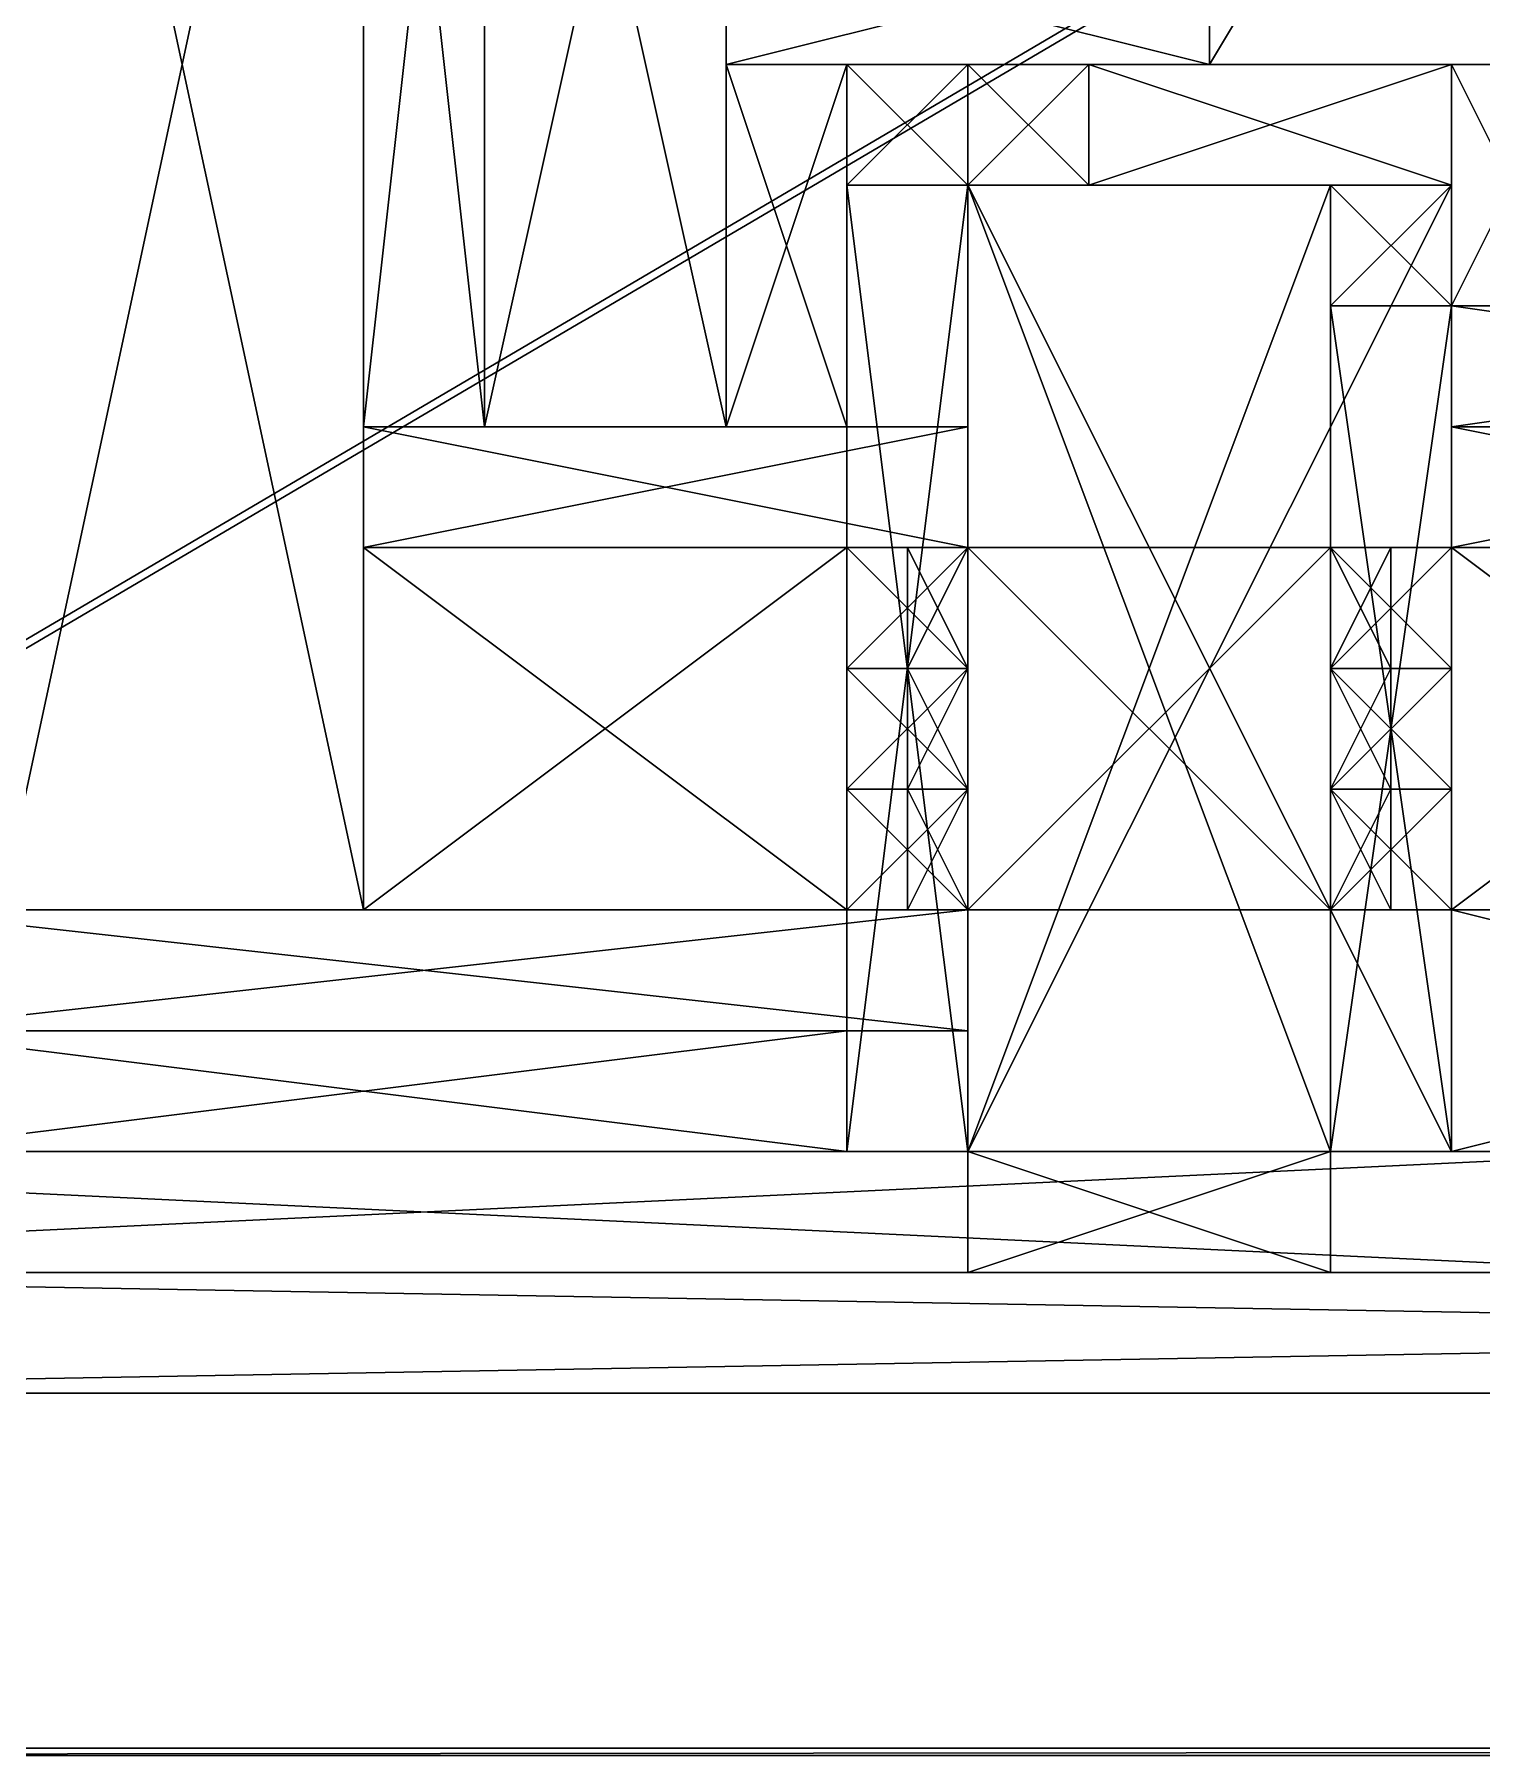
# Model space of a CAD drawing. Extents: x -1088 to 1104, y -640 to 640.
# Drawn here: x -583.1 to -200, y -640 to -184.1 of the extents above; entities that cross this region are included whole.
import ezdxf

# ---------------------------------------------------------------- set-up
doc = ezdxf.new("R2010")
doc.units = 0

msp = doc.modelspace()

# ---------------------------------------------------------------- meshes
at = {"layer": 'OBJECT1000', "color": 50}
mesh = msp.add_polyface(dxfattribs=at)
corners = [(-336, -320, 80), (-336, -352, 80), (-352, -352, 80), (-352, -320, 80), (-352, -320, 64), (-352, -352, 64), (-336, -352, 64), (-336, -320, 64)]
mesh.append_faces([[corners[k] for k in face] for face in [(1, 3, 0), (5, 7, 4), (7, 3, 4), (1, 5, 2), (4, 2, 5), (0, 6, 1)]], dxfattribs={"vtx0": -1})
mesh.append_faces([[corners[k] for k in face] for face in [(1, 2, 3), (5, 6, 7), (7, 0, 3), (1, 6, 5), (4, 3, 2), (0, 7, 6)]], dxfattribs={"vtx2": -1})
at = {"layer": 'OBJECT1001', "color": 50}
mesh = msp.add_polyface(dxfattribs=at)
corners = [(-336, -320, 64), (-336, -352, 64), (-368, -352, 64), (-368, -320, 64), (-368, -320, 48), (-368, -352, 48), (-336, -352, 48), (-336, -320, 48)]
mesh.append_faces([[corners[k] for k in face] for face in [(1, 3, 0), (5, 7, 4), (7, 3, 4), (1, 5, 2), (4, 2, 5), (0, 6, 1)]], dxfattribs={"vtx0": -1})
mesh.append_faces([[corners[k] for k in face] for face in [(1, 2, 3), (5, 6, 7), (7, 0, 3), (1, 6, 5), (4, 3, 2), (0, 7, 6)]], dxfattribs={"vtx2": -1})
at = {"layer": 'OBJECT1002', "color": 50}
mesh = msp.add_polyface(dxfattribs=at)
corners = [(-336, -352, 64), (-336, -384, 64), (-368, -384, 64), (-368, -352, 64), (-368, -352, 48), (-368, -384, 48), (-336, -384, 48), (-336, -352, 48)]
mesh.append_faces([[corners[k] for k in face] for face in [(1, 3, 0), (5, 7, 4), (7, 3, 4), (1, 5, 2), (4, 2, 5), (0, 6, 1)]], dxfattribs={"vtx0": -1})
mesh.append_faces([[corners[k] for k in face] for face in [(1, 2, 3), (5, 6, 7), (7, 0, 3), (1, 6, 5), (4, 3, 2), (0, 7, 6)]], dxfattribs={"vtx2": -1})
at = {"layer": 'OBJECT1003', "color": 50}
mesh = msp.add_polyface(dxfattribs=at)
corners = [(-336, -352, 80), (-336, -384, 80), (-352, -384, 80), (-352, -352, 80), (-352, -352, 64), (-352, -384, 64), (-336, -384, 64), (-336, -352, 64)]
mesh.append_faces([[corners[k] for k in face] for face in [(1, 3, 0), (5, 7, 4), (7, 3, 4), (1, 5, 2), (4, 2, 5), (0, 6, 1)]], dxfattribs={"vtx0": -1})
mesh.append_faces([[corners[k] for k in face] for face in [(1, 2, 3), (5, 6, 7), (7, 0, 3), (1, 6, 5), (4, 3, 2), (0, 7, 6)]], dxfattribs={"vtx2": -1})
at = {"layer": 'OBJECT1004', "color": 50}
mesh = msp.add_polyface(dxfattribs=at)
corners = [(-336, -384, 80), (-336, -416, 80), (-352, -416, 80), (-352, -384, 80), (-352, -384, 64), (-352, -416, 64), (-336, -416, 64), (-336, -384, 64)]
mesh.append_faces([[corners[k] for k in face] for face in [(1, 3, 0), (5, 7, 4), (7, 3, 4), (1, 5, 2), (4, 2, 5), (0, 6, 1)]], dxfattribs={"vtx0": -1})
mesh.append_faces([[corners[k] for k in face] for face in [(1, 2, 3), (5, 6, 7), (7, 0, 3), (1, 6, 5), (4, 3, 2), (0, 7, 6)]], dxfattribs={"vtx2": -1})
at = {"layer": 'OBJECT1005', "color": 50}
mesh = msp.add_polyface(dxfattribs=at)
corners = [(-336, -384, 64), (-336, -416, 64), (-368, -416, 64), (-368, -384, 64), (-368, -384, 48), (-368, -416, 48), (-336, -416, 48), (-336, -384, 48)]
mesh.append_faces([[corners[k] for k in face] for face in [(1, 3, 0), (5, 7, 4), (7, 3, 4), (1, 5, 2), (4, 2, 5), (0, 6, 1)]], dxfattribs={"vtx0": -1})
mesh.append_faces([[corners[k] for k in face] for face in [(1, 2, 3), (5, 6, 7), (7, 0, 3), (1, 6, 5), (4, 3, 2), (0, 7, 6)]], dxfattribs={"vtx2": -1})
at = {"layer": 'OBJECT1009', "color": 50}
mesh = msp.add_polyface(dxfattribs=at)
corners = [(-208, -320, 64), (-208, -352, 64), (-240, -352, 64), (-240, -320, 64), (-240, -320, 48), (-240, -352, 48), (-208, -352, 48), (-208, -320, 48)]
mesh.append_faces([[corners[k] for k in face] for face in [(1, 3, 0), (5, 7, 4), (3, 7, 0), (5, 1, 6), (0, 6, 1), (4, 2, 5)]], dxfattribs={"vtx0": -1})
mesh.append_faces([[corners[k] for k in face] for face in [(1, 2, 3), (5, 6, 7), (3, 4, 7), (5, 2, 1), (0, 7, 6), (4, 3, 2)]], dxfattribs={"vtx2": -1})
at = {"layer": 'OBJECT1010', "color": 50}
mesh = msp.add_polyface(dxfattribs=at)
corners = [(-224, -320, 80), (-224, -352, 80), (-240, -352, 80), (-240, -320, 80), (-240, -320, 64), (-240, -352, 64), (-224, -352, 64), (-224, -320, 64)]
mesh.append_faces([[corners[k] for k in face] for face in [(1, 3, 0), (5, 7, 4), (3, 7, 0), (5, 1, 6), (0, 6, 1), (4, 2, 5)]], dxfattribs={"vtx0": -1})
mesh.append_faces([[corners[k] for k in face] for face in [(1, 2, 3), (5, 6, 7), (3, 4, 7), (5, 2, 1), (0, 7, 6), (4, 3, 2)]], dxfattribs={"vtx2": -1})
at = {"layer": 'OBJECT1011', "color": 50}
mesh = msp.add_polyface(dxfattribs=at)
corners = [(-224, -352, 80), (-224, -384, 80), (-240, -384, 80), (-240, -352, 80), (-240, -352, 64), (-240, -384, 64), (-224, -384, 64), (-224, -352, 64)]
mesh.append_faces([[corners[k] for k in face] for face in [(1, 3, 0), (5, 7, 4), (3, 7, 0), (5, 1, 6), (0, 6, 1), (4, 2, 5)]], dxfattribs={"vtx0": -1})
mesh.append_faces([[corners[k] for k in face] for face in [(1, 2, 3), (5, 6, 7), (3, 4, 7), (5, 2, 1), (0, 7, 6), (4, 3, 2)]], dxfattribs={"vtx2": -1})
at = {"layer": 'OBJECT1012', "color": 50}
mesh = msp.add_polyface(dxfattribs=at)
corners = [(-208, -352, 64), (-208, -384, 64), (-240, -384, 64), (-240, -352, 64), (-240, -352, 48), (-240, -384, 48), (-208, -384, 48), (-208, -352, 48)]
mesh.append_faces([[corners[k] for k in face] for face in [(1, 3, 0), (5, 7, 4), (3, 7, 0), (5, 1, 6), (0, 6, 1), (4, 2, 5)]], dxfattribs={"vtx0": -1})
mesh.append_faces([[corners[k] for k in face] for face in [(1, 2, 3), (5, 6, 7), (3, 4, 7), (5, 2, 1), (0, 7, 6), (4, 3, 2)]], dxfattribs={"vtx2": -1})
at = {"layer": 'OBJECT1018', "color": 50}
mesh = msp.add_polyface(dxfattribs=at)
corners = [(-240, -320, 96), (-240, -416, 96), (-336, -416, 96), (-336, -320, 96), (-336, -320, 80), (-336, -416, 80), (-240, -416, 80), (-240, -320, 80)]
mesh.append_faces([[corners[k] for k in face] for face in [(1, 3, 0), (5, 7, 4), (3, 7, 0), (5, 1, 6), (0, 6, 1), (4, 2, 5)]], dxfattribs={"vtx0": -1})
mesh.append_faces([[corners[k] for k in face] for face in [(1, 2, 3), (5, 6, 7), (3, 4, 7), (5, 2, 1), (0, 7, 6), (4, 3, 2)]], dxfattribs={"vtx2": -1})
at = {"layer": 'OBJECT1019', "color": 50}
mesh = msp.add_polyface(dxfattribs=at)
corners = [(-224, -384, 80), (-224, -416, 80), (-240, -416, 80), (-240, -384, 80), (-240, -384, 64), (-240, -416, 64), (-224, -416, 64), (-224, -384, 64)]
mesh.append_faces([[corners[k] for k in face] for face in [(1, 3, 0), (5, 7, 4), (3, 7, 0), (5, 1, 6), (0, 6, 1), (4, 2, 5)]], dxfattribs={"vtx0": -1})
mesh.append_faces([[corners[k] for k in face] for face in [(1, 2, 3), (5, 6, 7), (3, 4, 7), (5, 2, 1), (0, 7, 6), (4, 3, 2)]], dxfattribs={"vtx2": -1})
at = {"layer": 'OBJECT1020', "color": 50}
mesh = msp.add_polyface(dxfattribs=at)
corners = [(-208, -384, 64), (-208, -416, 64), (-240, -416, 64), (-240, -384, 64), (-240, -384, 48), (-240, -416, 48), (-208, -416, 48), (-208, -384, 48)]
mesh.append_faces([[corners[k] for k in face] for face in [(1, 3, 0), (5, 7, 4), (3, 7, 0), (5, 1, 6), (0, 6, 1), (4, 2, 5)]], dxfattribs={"vtx0": -1})
mesh.append_faces([[corners[k] for k in face] for face in [(1, 2, 3), (5, 6, 7), (3, 4, 7), (5, 2, 1), (0, 7, 6), (4, 3, 2)]], dxfattribs={"vtx2": -1})
at = {"layer": 'OBJECT1023', "color": 50}
mesh = msp.add_polyface(dxfattribs=at)
corners = [(-592, 32, 48), (-496, 32, 48), (-496, -416, 48), (-592, -416, 48), (-592, -416, 16), (-496, -416, 16), (-496, 32, 16), (-592, 32, 16)]
mesh.append_faces([[corners[k] for k in face] for face in [(1, 3, 0), (5, 7, 4), (3, 7, 0), (5, 1, 6), (0, 6, 1), (4, 2, 5)]], dxfattribs={"vtx0": -1})
mesh.append_faces([[corners[k] for k in face] for face in [(1, 2, 3), (5, 6, 7), (3, 4, 7), (5, 2, 1), (0, 7, 6), (4, 3, 2)]], dxfattribs={"vtx2": -1})
at = {"layer": 'OBJECT1024', "color": 50}
mesh = msp.add_polyface(dxfattribs=at)
corners = [(-496, -320, 48), (-368, -320, 48), (-368, -416, 48), (-496, -416, 48), (-496, -416, 16), (-368, -416, 16), (-368, -320, 16), (-496, -320, 16)]
mesh.append_faces([[corners[k] for k in face] for face in [(1, 3, 0), (5, 7, 4), (3, 7, 0), (5, 1, 6), (0, 6, 1), (4, 2, 5)]], dxfattribs={"vtx0": -1})
mesh.append_faces([[corners[k] for k in face] for face in [(1, 2, 3), (5, 6, 7), (3, 4, 7), (5, 2, 1), (0, 7, 6), (4, 3, 2)]], dxfattribs={"vtx2": -1})
at = {"layer": 'OBJECT1035', "color": 50}
mesh = msp.add_polyface(dxfattribs=at)
corners = [(-208, -320, 48), (-80, -320, 48), (-80, -416, 48), (-208, -416, 48), (-208, -416, 16), (-80, -416, 16), (-80, -320, 16), (-208, -320, 16)]
mesh.append_faces([[corners[k] for k in face] for face in [(1, 3, 0), (5, 7, 4), (3, 7, 0), (5, 1, 6), (0, 6, 1), (4, 2, 5)]], dxfattribs={"vtx0": -1})
mesh.append_faces([[corners[k] for k in face] for face in [(1, 2, 3), (5, 6, 7), (3, 4, 7), (5, 2, 1), (0, 7, 6), (4, 3, 2)]], dxfattribs={"vtx2": -1})
at = {"layer": 'OBJECT1041', "color": 50}
mesh = msp.add_polyface(dxfattribs=at)
corners = [(-496, 0, 64), (-464, 0, 64), (-464, -288, 64), (-496, -288, 64), (-496, -288, 48), (-464, -288, 48), (-464, 0, 48), (-496, 0, 48)]
mesh.append_faces([[corners[k] for k in face] for face in [(1, 3, 0), (5, 7, 4), (3, 7, 0), (5, 1, 6), (0, 6, 1), (4, 2, 5)]], dxfattribs={"vtx0": -1})
mesh.append_faces([[corners[k] for k in face] for face in [(1, 2, 3), (5, 6, 7), (3, 4, 7), (5, 2, 1), (0, 7, 6), (4, 3, 2)]], dxfattribs={"vtx2": -1})
at = {"layer": 'OBJECT1042', "color": 50}
mesh = msp.add_polyface(dxfattribs=at)
corners = [(-496, -320, 64), (-496, -288, 64), (-336, -288, 64), (-336, -320, 64), (-336, -320, 48), (-336, -288, 48), (-496, -288, 48), (-496, -320, 48)]
mesh.append_faces([[corners[k] for k in face] for face in [(1, 3, 0), (5, 7, 4), (3, 7, 0), (5, 1, 6), (0, 6, 1), (4, 2, 5)]], dxfattribs={"vtx0": -1})
mesh.append_faces([[corners[k] for k in face] for face in [(1, 2, 3), (5, 6, 7), (3, 4, 7), (5, 2, 1), (0, 7, 6), (4, 3, 2)]], dxfattribs={"vtx2": -1})
at = {"layer": 'OBJECT1043', "color": 50}
mesh = msp.add_polyface(dxfattribs=at)
corners = [(-624, -448, 64), (-624, -416, 64), (-336, -416, 64), (-336, -448, 64), (-336, -448, 48), (-336, -416, 48), (-624, -416, 48), (-624, -448, 48)]
mesh.append_faces([[corners[k] for k in face] for face in [(1, 3, 0), (5, 7, 4), (3, 7, 0), (5, 1, 6), (0, 6, 1), (4, 2, 5)]], dxfattribs={"vtx0": -1})
mesh.append_faces([[corners[k] for k in face] for face in [(1, 2, 3), (5, 6, 7), (3, 4, 7), (5, 2, 1), (0, 7, 6), (4, 3, 2)]], dxfattribs={"vtx2": -1})
at = {"layer": 'OBJECT1053', "color": 50}
mesh = msp.add_polyface(dxfattribs=at)
corners = [(-816, -480, 112), (-144, -480, 112), (-144, -512, 112), (-816, -512, 112), (-816, -512, 48), (-144, -512, 48), (-144, -480, 48), (-816, -480, 48)]
mesh.append_faces([[corners[k] for k in face] for face in [(1, 3, 0), (5, 7, 4), (3, 7, 0), (5, 1, 6), (0, 6, 1), (4, 2, 5)]], dxfattribs={"vtx0": -1})
mesh.append_faces([[corners[k] for k in face] for face in [(1, 2, 3), (5, 6, 7), (3, 4, 7), (5, 2, 1), (0, 7, 6), (4, 3, 2)]], dxfattribs={"vtx2": -1})
at = {"layer": 'OBJECT1054', "color": 50}
mesh = msp.add_polyface(dxfattribs=at)
corners = [(-816, -512, 128), (-816, -480, 128), (-144, -480, 128), (-144, -512, 128), (-144, -512, 112), (-144, -480, 112), (-816, -480, 112), (-816, -512, 112)]
mesh.append_faces([[corners[k] for k in face] for face in [(1, 3, 0), (5, 7, 4), (3, 7, 0), (5, 1, 6), (0, 6, 1), (4, 2, 5)]], dxfattribs={"vtx0": -1})
mesh.append_faces([[corners[k] for k in face] for face in [(1, 2, 3), (5, 6, 7), (3, 4, 7), (5, 2, 1), (0, 7, 6), (4, 3, 2)]], dxfattribs={"vtx2": -1})
at = {"layer": 'OBJECT1074', "color": 50}
mesh = msp.add_polyface(dxfattribs=at)
corners = [(-272, -32, -32), (-176, -32, -32), (-176, -192, -32), (-272, -192, -32), (-272, -192, -48), (-176, -192, -48), (-176, -32, -48), (-272, -32, -48)]
mesh.append_faces([[corners[k] for k in face] for face in [(1, 3, 0), (5, 7, 4), (3, 7, 0), (5, 1, 6), (0, 6, 1), (4, 2, 5)]], dxfattribs={"vtx0": -1})
mesh.append_faces([[corners[k] for k in face] for face in [(1, 2, 3), (5, 6, 7), (3, 4, 7), (5, 2, 1), (0, 7, 6), (4, 3, 2)]], dxfattribs={"vtx2": -1})
at = {"layer": 'OBJECT1075', "color": 50}
mesh = msp.add_polyface(dxfattribs=at)
corners = [(-304, -192, -32), (-208, -192, -32), (-208, -224, -32), (-304, -224, -32), (-304, -224, -48), (-208, -224, -48), (-208, -192, -48), (-304, -192, -48)]
mesh.append_faces([[corners[k] for k in face] for face in [(1, 3, 0), (5, 7, 4), (3, 7, 0), (5, 1, 6), (0, 6, 1), (4, 2, 5)]], dxfattribs={"vtx0": -1})
mesh.append_faces([[corners[k] for k in face] for face in [(1, 2, 3), (5, 6, 7), (3, 4, 7), (5, 2, 1), (0, 7, 6), (4, 3, 2)]], dxfattribs={"vtx2": -1})
at = {"layer": 'OBJECT1104', "color": 50}
mesh = msp.add_polyface(dxfattribs=at)
corners = [(-208, -256, 48), (-208, -192, 48), (-176, -192, 48), (-176, -256, 48), (-176, -256, -48), (-176, -192, -48), (-208, -192, -48), (-208, -256, -48)]
mesh.append_faces([[corners[k] for k in face] for face in [(1, 3, 0), (5, 7, 4), (3, 7, 0), (5, 1, 6), (0, 6, 1), (4, 2, 5)]], dxfattribs={"vtx0": -1})
mesh.append_faces([[corners[k] for k in face] for face in [(1, 2, 3), (5, 6, 7), (3, 4, 7), (5, 2, 1), (0, 7, 6), (4, 3, 2)]], dxfattribs={"vtx2": -1})
at = {"layer": 'OBJECT1105', "color": 50}
mesh = msp.add_polyface(dxfattribs=at)
corners = [(-240, -480, 48), (-240, -256, 48), (-208, -256, 48), (-208, -480, 48), (-208, -480, -48), (-208, -256, -48), (-240, -256, -48), (-240, -480, -48)]
mesh.append_faces([[corners[k] for k in face] for face in [(1, 3, 0), (5, 7, 4), (3, 7, 0), (5, 1, 6), (0, 6, 1), (4, 2, 5)]], dxfattribs={"vtx0": -1})
mesh.append_faces([[corners[k] for k in face] for face in [(1, 2, 3), (5, 6, 7), (3, 4, 7), (5, 2, 1), (0, 7, 6), (4, 3, 2)]], dxfattribs={"vtx2": -1})
at = {"layer": 'OBJECT1106', "color": 50}
mesh = msp.add_polyface(dxfattribs=at)
corners = [(-368, -480, 48), (-368, -224, 48), (-336, -224, 48), (-336, -480, 48), (-336, -480, -48), (-336, -224, -48), (-368, -224, -48), (-368, -480, -48)]
mesh.append_faces([[corners[k] for k in face] for face in [(1, 3, 0), (5, 7, 4), (3, 7, 0), (5, 1, 6), (0, 6, 1), (4, 2, 5)]], dxfattribs={"vtx0": -1})
mesh.append_faces([[corners[k] for k in face] for face in [(1, 2, 3), (5, 6, 7), (3, 4, 7), (5, 2, 1), (0, 7, 6), (4, 3, 2)]], dxfattribs={"vtx2": -1})
at = {"layer": 'OBJECT1107', "color": 50}
mesh = msp.add_polyface(dxfattribs=at)
corners = [(-336, -224, 48), (-336, -192, 48), (-304, -192, 48), (-304, -224, 48), (-304, -224, -48), (-304, -192, -48), (-336, -192, -48), (-336, -224, -48)]
mesh.append_faces([[corners[k] for k in face] for face in [(1, 3, 0), (5, 7, 4), (3, 7, 0), (5, 1, 6), (0, 6, 1), (4, 2, 5)]], dxfattribs={"vtx0": -1})
mesh.append_faces([[corners[k] for k in face] for face in [(1, 2, 3), (5, 6, 7), (3, 4, 7), (5, 2, 1), (0, 7, 6), (4, 3, 2)]], dxfattribs={"vtx2": -1})
at = {"layer": 'OBJECT1108', "color": 50}
mesh = msp.add_polyface(dxfattribs=at)
corners = [(-400, -192, 48), (-400, -160, 48), (-272, -160, 48), (-272, -192, 48), (-272, -192, -48), (-272, -160, -48), (-400, -160, -48), (-400, -192, -48)]
mesh.append_faces([[corners[k] for k in face] for face in [(1, 3, 0), (5, 7, 4), (3, 7, 0), (5, 1, 6), (0, 6, 1), (4, 2, 5)]], dxfattribs={"vtx0": -1})
mesh.append_faces([[corners[k] for k in face] for face in [(1, 2, 3), (5, 6, 7), (3, 4, 7), (5, 2, 1), (0, 7, 6), (4, 3, 2)]], dxfattribs={"vtx2": -1})
at = {"layer": 'OBJECT1148', "color": 50}
mesh = msp.add_polyface(dxfattribs=at)
corners = [(-336, -480, 48), (-240, -480, 48), (-240, -512, 48), (-336, -512, 48), (-336, -512, -48), (-240, -512, -48), (-240, -480, -48), (-336, -480, -48)]
mesh.append_faces([[corners[k] for k in face] for face in [(1, 3, 0), (5, 7, 4), (3, 7, 0), (5, 1, 6), (0, 6, 1), (4, 2, 5)]], dxfattribs={"vtx0": -1})
mesh.append_faces([[corners[k] for k in face] for face in [(1, 2, 3), (5, 6, 7), (3, 4, 7), (5, 2, 1), (0, 7, 6), (4, 3, 2)]], dxfattribs={"vtx2": -1})
at = {"layer": 'OBJECT1194', "color": 50}
mesh = msp.add_polyface(dxfattribs=at)
corners = [(-464, 0, 48), (-400, 0, 48), (-400, -288, 48), (-464, -288, 48), (-464, -288, 16), (-400, -288, 16), (-400, 0, 16), (-464, 0, 16)]
mesh.append_faces([[corners[k] for k in face] for face in [(1, 3, 0), (5, 7, 4), (3, 7, 0), (5, 1, 6), (0, 6, 1), (4, 2, 5)]], dxfattribs={"vtx0": -1})
mesh.append_faces([[corners[k] for k in face] for face in [(1, 2, 3), (5, 6, 7), (3, 4, 7), (5, 2, 1), (0, 7, 6), (4, 3, 2)]], dxfattribs={"vtx2": -1})
at = {"layer": 'OBJECT1195', "color": 50}
mesh = msp.add_polyface(dxfattribs=at)
corners = [(-400, -192, 48), (-368, -192, 48), (-368, -288, 48), (-400, -288, 48), (-400, -288, 16), (-368, -288, 16), (-368, -192, 16), (-400, -192, 16)]
mesh.append_faces([[corners[k] for k in face] for face in [(1, 3, 0), (5, 7, 4), (3, 7, 0), (5, 1, 6), (0, 6, 1), (4, 2, 5)]], dxfattribs={"vtx0": -1})
mesh.append_faces([[corners[k] for k in face] for face in [(1, 2, 3), (5, 6, 7), (3, 4, 7), (5, 2, 1), (0, 7, 6), (4, 3, 2)]], dxfattribs={"vtx2": -1})
at = {"layer": 'OBJECT1196', "color": 50}
mesh = msp.add_polyface(dxfattribs=at)
corners = [(-368, -192, 48), (-336, -192, 48), (-336, -224, 48), (-368, -224, 48), (-368, -224, 16), (-336, -224, 16), (-336, -192, 16), (-368, -192, 16)]
mesh.append_faces([[corners[k] for k in face] for face in [(1, 3, 0), (5, 7, 4), (3, 7, 0), (5, 1, 6), (0, 6, 1), (4, 2, 5)]], dxfattribs={"vtx0": -1})
mesh.append_faces([[corners[k] for k in face] for face in [(1, 2, 3), (5, 6, 7), (3, 4, 7), (5, 2, 1), (0, 7, 6), (4, 3, 2)]], dxfattribs={"vtx2": -1})
at = {"layer": 'OBJECT1202', "color": 50}
mesh = msp.add_polyface(dxfattribs=at)
corners = [(-624, -448, 48), (-368, -448, 48), (-368, -480, 48), (-624, -480, 48), (-624, -480, 16), (-368, -480, 16), (-368, -448, 16), (-624, -448, 16)]
mesh.append_faces([[corners[k] for k in face] for face in [(1, 3, 0), (5, 7, 4), (3, 7, 0), (5, 1, 6), (0, 6, 1), (4, 2, 5)]], dxfattribs={"vtx0": -1})
mesh.append_faces([[corners[k] for k in face] for face in [(1, 2, 3), (5, 6, 7), (3, 4, 7), (5, 2, 1), (0, 7, 6), (4, 3, 2)]], dxfattribs={"vtx2": -1})
at = {"layer": 'OBJECT197', "color": 50}
mesh = msp.add_polyface(dxfattribs=at)
corners = [(-1084, -640, 832), (-1084, 640, 832), (1092, 640, 832), (1092, -640, 832), (-1084, 640, 830), (-1084, -640, 830), (1092, -640, 830), (1092, 640, 830)]
mesh.append_faces([[corners[k] for k in face] for face in [(1, 3, 0), (1, 5, 4), (3, 7, 6), (2, 4, 7), (0, 6, 5), (5, 7, 4)]], dxfattribs={"vtx0": -1})
mesh.append_faces([[corners[k] for k in face] for face in [(1, 2, 3), (1, 0, 5), (3, 2, 7), (2, 1, 4), (0, 3, 6), (5, 6, 7)]], dxfattribs={"vtx2": -1})
at = {"layer": 'OBJECT198', "color": 50}
mesh = msp.add_polyface(dxfattribs=at)
corners = [(1104, -640, -124), (-1068, -640, -124), (-1068, -640, 832), (1104, -640, 832), (-1068, -638, 832), (1104, -638, 832), (-1068, -638, -124), (1104, -638, -124)]
mesh.append_faces([[corners[k] for k in face] for face in [(1, 3, 0), (2, 5, 3), (1, 7, 6), (1, 4, 2), (0, 5, 7), (7, 4, 6)]], dxfattribs={"vtx0": -1})
mesh.append_faces([[corners[k] for k in face] for face in [(1, 2, 3), (2, 4, 5), (1, 0, 7), (1, 6, 4), (0, 3, 5), (7, 5, 4)]], dxfattribs={"vtx2": -1})
at = {"layer": 'OBJECT203', "color": 50}
mesh = msp.add_polyface(dxfattribs=at)
corners = [(-1088, 640, -128), (-1088, -640, -128), (1088, -640, -128), (1088, 640, -128), (-1088, -640, -126), (-1088, 640, -126), (1088, 640, -126), (1088, -640, -126)]
mesh.append_faces([[corners[k] for k in face] for face in [(1, 3, 0), (1, 5, 4), (3, 7, 6), (0, 6, 5), (2, 4, 7), (5, 7, 4)]], dxfattribs={"vtx0": -1})
mesh.append_faces([[corners[k] for k in face] for face in [(1, 2, 3), (1, 0, 5), (3, 2, 7), (0, 3, 6), (2, 1, 4), (5, 6, 7)]], dxfattribs={"vtx2": -1})
at = {"layer": 'OBJECT258', "color": 50}
mesh = msp.add_polyface(dxfattribs=at)
corners = [(-336, -224, -32), (-208, -224, -32), (-208, -480, -32), (-336, -480, -32), (-336, -480, -48), (-208, -480, -48), (-208, -224, -48), (-336, -224, -48)]
mesh.append_faces([[corners[k] for k in face] for face in [(1, 3, 0), (5, 7, 4), (3, 7, 0), (5, 1, 6), (0, 6, 1), (4, 2, 5)]], dxfattribs={"vtx0": -1})
mesh.append_faces([[corners[k] for k in face] for face in [(1, 2, 3), (5, 6, 7), (3, 4, 7), (5, 2, 1), (0, 7, 6), (4, 3, 2)]], dxfattribs={"vtx2": -1})
at = {"layer": 'OBJECT283', "color": 50}
mesh = msp.add_polyface(dxfattribs=at)
corners = [(-208, -256, 48), (16, -256, 48), (16, -288, 48), (-208, -288, 48), (-208, -288, 16), (16, -288, 16), (16, -256, 16), (-208, -256, 16)]
mesh.append_faces([[corners[k] for k in face] for face in [(1, 3, 0), (5, 7, 4), (3, 7, 0), (5, 1, 6), (0, 6, 1), (4, 2, 5)]], dxfattribs={"vtx0": -1})
mesh.append_faces([[corners[k] for k in face] for face in [(1, 2, 3), (5, 6, 7), (3, 4, 7), (5, 2, 1), (0, 7, 6), (4, 3, 2)]], dxfattribs={"vtx2": -1})
at = {"layer": 'OBJECT300', "color": 50}
mesh = msp.add_polyface(dxfattribs=at)
corners = [(-208, -288, 48), (-48, -288, 48), (-48, -320, 48), (-208, -320, 48), (-208, -320, 16), (-48, -320, 16), (-48, -288, 16), (-208, -288, 16)]
mesh.append_faces([[corners[k] for k in face] for face in [(1, 3, 0), (5, 7, 4), (3, 7, 0), (5, 1, 6), (0, 6, 1), (4, 2, 5)]], dxfattribs={"vtx0": -1})
mesh.append_faces([[corners[k] for k in face] for face in [(1, 2, 3), (5, 6, 7), (3, 4, 7), (5, 2, 1), (0, 7, 6), (4, 3, 2)]], dxfattribs={"vtx2": -1})
at = {"layer": 'OBJECT312', "color": 50}
mesh = msp.add_polyface(dxfattribs=at)
corners = [(-208, -416, 48), (48, -416, 48), (48, -480, 48), (-208, -480, 48), (-208, -480, 16), (48, -480, 16), (48, -416, 16), (-208, -416, 16)]
mesh.append_faces([[corners[k] for k in face] for face in [(1, 3, 0), (5, 7, 4), (3, 7, 0), (5, 1, 6), (0, 6, 1), (4, 2, 5)]], dxfattribs={"vtx0": -1})
mesh.append_faces([[corners[k] for k in face] for face in [(1, 2, 3), (5, 6, 7), (3, 4, 7), (5, 2, 1), (0, 7, 6), (4, 3, 2)]], dxfattribs={"vtx2": -1})
at = {"layer": 'OBJECT338', "color": 50}
mesh = msp.add_polyface(dxfattribs=at)
corners = [(-272, -32, -28), (-176, -32, -28), (-176, -192, -28), (-272, -192, -28), (-272, -192, -32), (-176, -192, -32), (-176, -32, -32), (-272, -32, -32)]
mesh.append_faces([[corners[k] for k in face] for face in [(1, 3, 0), (5, 7, 4), (3, 7, 0), (5, 1, 6), (0, 6, 1), (4, 2, 5)]], dxfattribs={"vtx0": -1})
mesh.append_faces([[corners[k] for k in face] for face in [(1, 2, 3), (5, 6, 7), (3, 4, 7), (5, 2, 1), (0, 7, 6), (4, 3, 2)]], dxfattribs={"vtx2": -1})
at = {"layer": 'OBJECT340', "color": 50}
mesh = msp.add_polyface(dxfattribs=at)
corners = [(-304, -192, -28), (-208, -192, -28), (-208, -224, -28), (-304, -224, -28), (-304, -224, -32), (-208, -224, -32), (-208, -192, -32), (-304, -192, -32)]
mesh.append_faces([[corners[k] for k in face] for face in [(1, 3, 0), (5, 7, 4), (3, 7, 0), (5, 1, 6), (0, 6, 1), (4, 2, 5)]], dxfattribs={"vtx0": -1})
mesh.append_faces([[corners[k] for k in face] for face in [(1, 2, 3), (5, 6, 7), (3, 4, 7), (5, 2, 1), (0, 7, 6), (4, 3, 2)]], dxfattribs={"vtx2": -1})
at = {"layer": 'OBJECT341', "color": 50}
mesh = msp.add_polyface(dxfattribs=at)
corners = [(-336, -224, -28), (-240, -224, -28), (-240, -480, -28), (-336, -480, -28), (-336, -480, -32), (-240, -480, -32), (-240, -224, -32), (-336, -224, -32)]
mesh.append_faces([[corners[k] for k in face] for face in [(1, 3, 0), (5, 7, 4), (3, 7, 0), (5, 1, 6), (0, 6, 1), (4, 2, 5)]], dxfattribs={"vtx0": -1})
mesh.append_faces([[corners[k] for k in face] for face in [(1, 2, 3), (5, 6, 7), (3, 4, 7), (5, 2, 1), (0, 7, 6), (4, 3, 2)]], dxfattribs={"vtx2": -1})
at = {"layer": 'OBJECT342', "color": 50}
mesh = msp.add_polyface(dxfattribs=at)
corners = [(-240, -224, -28), (-208, -224, -28), (-208, -256, -28), (-240, -256, -28), (-240, -256, -32), (-208, -256, -32), (-208, -224, -32), (-240, -224, -32)]
mesh.append_faces([[corners[k] for k in face] for face in [(1, 3, 0), (5, 7, 4), (3, 7, 0), (5, 1, 6), (0, 6, 1), (4, 2, 5)]], dxfattribs={"vtx0": -1})
mesh.append_faces([[corners[k] for k in face] for face in [(1, 2, 3), (5, 6, 7), (3, 4, 7), (5, 2, 1), (0, 7, 6), (4, 3, 2)]], dxfattribs={"vtx2": -1})
at = {"layer": 'OBJECT675', "color": 50}
mesh = msp.add_polyface(dxfattribs=at)
corners = [(-800, -512, 720), (1008, -512, 720), (1008, -544, 720), (-800, -544, 720), (-800, -544, 16), (1008, -544, 16), (1008, -512, 16), (-800, -512, 16)]
mesh.append_faces([[corners[k] for k in face] for face in [(1, 3, 0), (5, 7, 4), (3, 7, 0), (5, 1, 6), (0, 6, 1), (4, 2, 5)]], dxfattribs={"vtx0": -1})
mesh.append_faces([[corners[k] for k in face] for face in [(1, 2, 3), (5, 6, 7), (3, 4, 7), (5, 2, 1), (0, 7, 6), (4, 3, 2)]], dxfattribs={"vtx2": -1})

doc.saveas('drawing.dxf')
